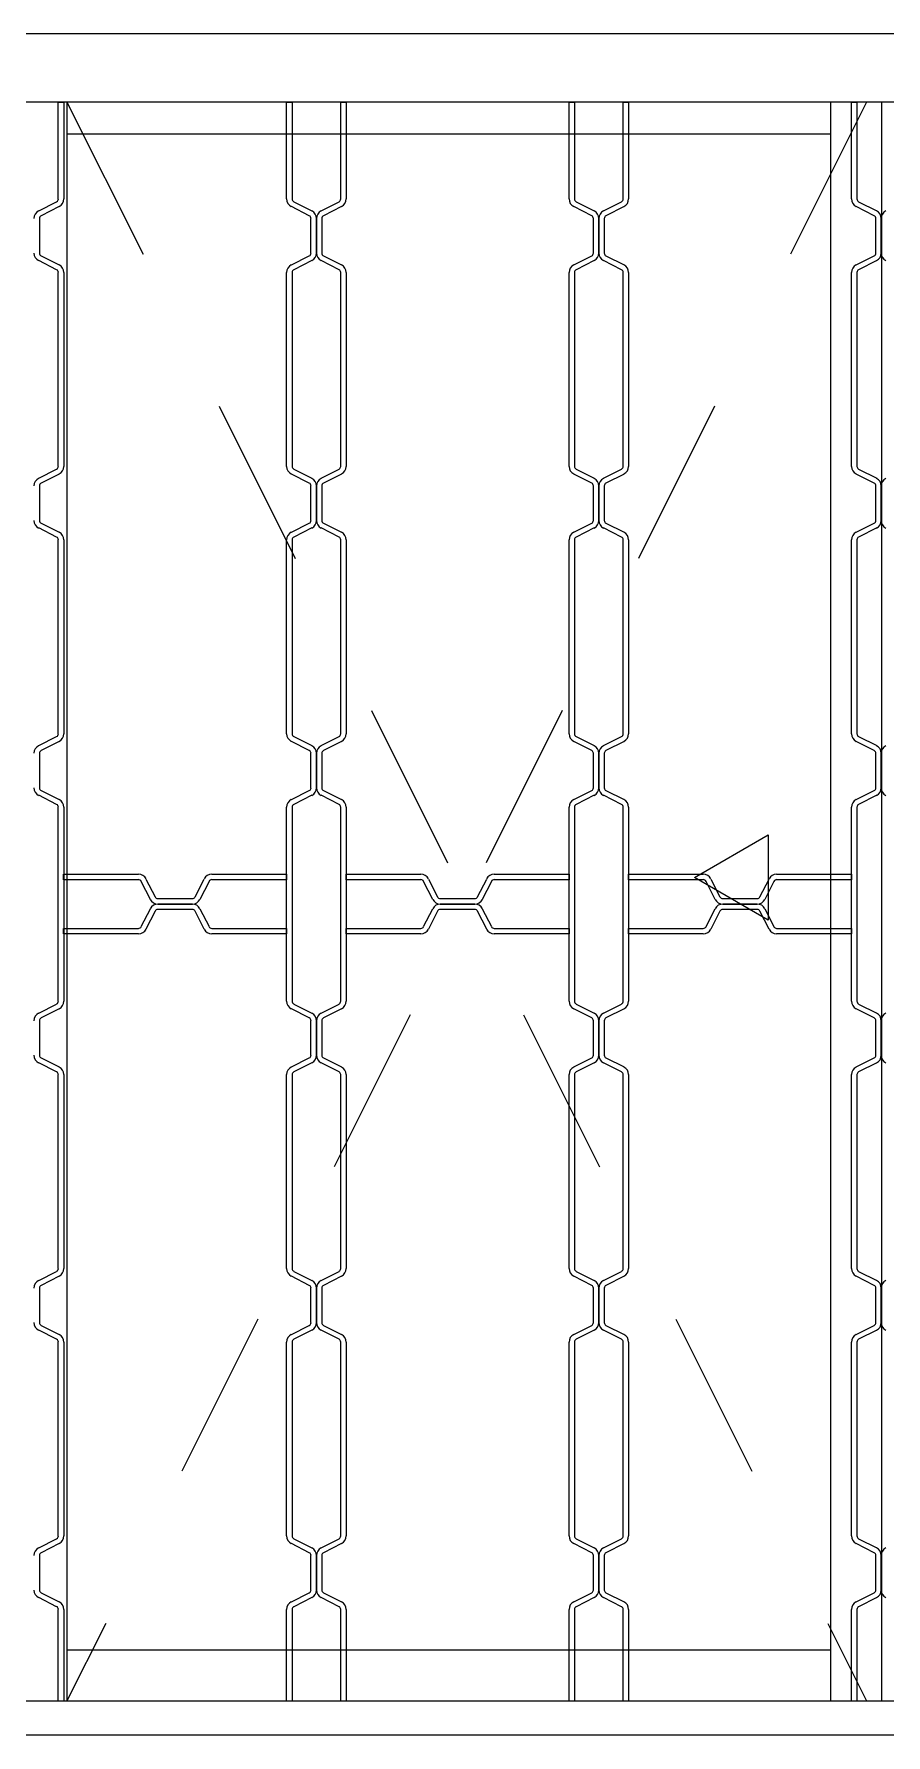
# Model space of a CAD drawing. Header units: millimetres. Extents: x 228.72 to 230.72, y 1281.87 to 1282.87.
# Drawn here: x 229.223 to 229.724, y 1281.866 to 1282.866 of the extents above; entities that cross this region are included whole.
import ezdxf

# ---------------------------------------------------------------- set-up
doc = ezdxf.new("R2010")
doc.units = ezdxf.units.MM
doc.header["$LTSCALE"] = 0.5
doc.linetypes.add('HIDDEN2', pattern=[0.1875, 0.125, -0.0625])
doc.layers.add('Gravia_Janelas', color=1, linetype='Continuous')
doc.layers.add('Gravia_Janelas_hidden2', color=1, linetype='HIDDEN2')

msp = doc.modelspace()

# ---------------------------------------------------------------- linework, layer by layer
at = {"layer": 'Gravia_Janelas', "color": 2}
for p, q in [((230.7226, 1282.8665), (228.7226, 1282.8665)), ((228.7226, 1281.8665), (230.7226, 1281.8665))]:
    msp.add_line(p, q, dxfattribs=at)
at = {"layer": 'Gravia_Janelas'}
for p, q in [((230.7026, 1282.8265), (228.7426, 1282.8265)), ((230.7026, 1282.8265), (228.7426, 1282.8265)), ((229.2375, 1282.8265), (229.2407, 1282.8265)), ((229.2375, 1282.7695), (229.2375, 1282.8265)), ((229.2407, 1282.8265), (229.2407, 1282.7695)), ((229.2426, 1282.8265), (229.2426, 1281.8865)), ((229.3496, 1282.8265), (229.3456, 1282.8265)), ((229.3717, 1282.7695), (229.3717, 1282.8265)), ((229.3717, 1282.8265), (229.3749, 1282.8265)), ((229.3749, 1282.8265), (229.3749, 1282.7695)), ((229.4035, 1282.8265), (229.4067, 1282.8265)), ((229.4035, 1282.7695), (229.4035, 1282.8265)), ((229.4067, 1282.8265), (229.4067, 1282.7695)), ((229.4996, 1282.8265), (229.4956, 1282.8265)), ((229.5377, 1282.7695), (229.5377, 1282.8265)), ((229.5377, 1282.8265), (229.5409, 1282.8265)), ((229.5409, 1282.8265), (229.5409, 1282.7695)), ((229.5695, 1282.8265), (229.5727, 1282.8265)), ((229.5695, 1282.7695), (229.5695, 1282.8265)), ((229.5727, 1282.8265), (229.5727, 1282.7695)), ((229.6914, 1282.8265), (229.6914, 1281.8865)), ((229.7037, 1282.7695), (229.7037, 1282.8265)), ((229.7037, 1282.8265), (229.7069, 1282.8265)), ((229.7069, 1282.8265), (229.7069, 1282.7695)), ((229.7214, 1282.8265), (229.7214, 1281.8865)), ((229.6914, 1282.8076), (229.2426, 1282.8076)), ((229.226, 1282.7625), (229.2365, 1282.7678)), ((229.238, 1282.765), (229.2274, 1282.7596)), ((229.385, 1282.7596), (229.3745, 1282.765)), ((229.3759, 1282.7678), (229.3865, 1282.7625)), ((229.392, 1282.7625), (229.4025, 1282.7678)), ((229.404, 1282.765), (229.3934, 1282.7596)), ((229.551, 1282.7596), (229.5405, 1282.765)), ((229.5419, 1282.7678), (229.5525, 1282.7625)), ((229.558, 1282.7625), (229.5685, 1282.7678)), ((229.57, 1282.765), (229.5594, 1282.7596)), ((229.717, 1282.7596), (229.7065, 1282.765)), ((229.7079, 1282.7678), (229.7185, 1282.7625)), ((229.2264, 1282.758), (229.2264, 1282.7377)), ((229.386, 1282.7377), (229.386, 1282.758)), ((229.3892, 1282.758), (229.3892, 1282.7377)), ((229.3892, 1282.7377), (229.3892, 1282.758)), ((229.3924, 1282.758), (229.3924, 1282.7377)), ((229.552, 1282.7377), (229.552, 1282.758)), ((229.5552, 1282.758), (229.5552, 1282.7377)), ((229.5552, 1282.7377), (229.5552, 1282.758)), ((229.5584, 1282.758), (229.5584, 1282.7377)), ((229.718, 1282.7377), (229.718, 1282.758)), ((229.7212, 1282.758), (229.7212, 1282.7377)), ((229.7212, 1282.7377), (229.7212, 1282.758)), ((229.2365, 1282.7279), (229.226, 1282.7333)), ((229.2274, 1282.7361), (229.238, 1282.7308)), ((229.3745, 1282.7308), (229.385, 1282.7361)), ((229.3865, 1282.7333), (229.3759, 1282.7279)), ((229.4025, 1282.7279), (229.392, 1282.7333)), ((229.3934, 1282.7361), (229.404, 1282.7308)), ((229.5405, 1282.7308), (229.551, 1282.7361)), ((229.5525, 1282.7333), (229.5419, 1282.7279)), ((229.5685, 1282.7279), (229.558, 1282.7333)), ((229.5594, 1282.7361), (229.57, 1282.7308)), ((229.7065, 1282.7308), (229.717, 1282.7361)), ((229.7185, 1282.7333), (229.7079, 1282.7279)), ((229.2375, 1282.6123), (229.2375, 1282.7263)), ((229.2407, 1282.7263), (229.2407, 1282.6123)), ((229.3717, 1282.6123), (229.3717, 1282.7263)), ((229.3749, 1282.7263), (229.3749, 1282.6123)), ((229.4035, 1282.6123), (229.4035, 1282.7263)), ((229.4067, 1282.7263), (229.4067, 1282.6123)), ((229.5377, 1282.6123), (229.5377, 1282.7263)), ((229.5409, 1282.7263), (229.5409, 1282.6123)), ((229.5695, 1282.6123), (229.5695, 1282.7263)), ((229.5727, 1282.7263), (229.5727, 1282.6123)), ((229.7037, 1282.6123), (229.7037, 1282.7263)), ((229.7069, 1282.7263), (229.7069, 1282.6123)), ((229.226, 1282.6053), (229.2365, 1282.6106)), ((229.3759, 1282.6106), (229.3865, 1282.6053)), ((229.392, 1282.6053), (229.4025, 1282.6106)), ((229.5419, 1282.6106), (229.5525, 1282.6053)), ((229.558, 1282.6053), (229.5685, 1282.6106)), ((229.7079, 1282.6106), (229.7185, 1282.6053)), ((229.2264, 1282.6008), (229.2264, 1282.5805)), ((229.238, 1282.6078), (229.2274, 1282.6024)), ((229.385, 1282.6024), (229.3745, 1282.6078)), ((229.386, 1282.5805), (229.386, 1282.6008)), ((229.3892, 1282.6008), (229.3892, 1282.5805)), ((229.3892, 1282.5805), (229.3892, 1282.6008)), ((229.3924, 1282.6008), (229.3924, 1282.5805)), ((229.404, 1282.6078), (229.3934, 1282.6024)), ((229.551, 1282.6024), (229.5405, 1282.6078)), ((229.552, 1282.5805), (229.552, 1282.6008)), ((229.5552, 1282.6008), (229.5552, 1282.5805)), ((229.5552, 1282.5805), (229.5552, 1282.6008)), ((229.5584, 1282.6008), (229.5584, 1282.5805)), ((229.57, 1282.6078), (229.5594, 1282.6024)), ((229.717, 1282.6024), (229.7065, 1282.6078)), ((229.718, 1282.5805), (229.718, 1282.6008)), ((229.7212, 1282.6008), (229.7212, 1282.5805)), ((229.7212, 1282.5805), (229.7212, 1282.6008)), ((229.2365, 1282.5707), (229.226, 1282.5761)), ((229.2274, 1282.5789), (229.238, 1282.5736)), ((229.3745, 1282.5736), (229.385, 1282.5789)), ((229.3865, 1282.5761), (229.3759, 1282.5707)), ((229.4025, 1282.5707), (229.392, 1282.5761)), ((229.3934, 1282.5789), (229.404, 1282.5736)), ((229.5405, 1282.5736), (229.551, 1282.5789)), ((229.5525, 1282.5761), (229.5419, 1282.5707)), ((229.5685, 1282.5707), (229.558, 1282.5761)), ((229.5594, 1282.5789), (229.57, 1282.5736)), ((229.7065, 1282.5736), (229.717, 1282.5789)), ((229.7185, 1282.5761), (229.7079, 1282.5707)), ((229.2375, 1282.4551), (229.2375, 1282.5691)), ((229.2407, 1282.5691), (229.2407, 1282.4551)), ((229.3717, 1282.4551), (229.3717, 1282.5691)), ((229.3749, 1282.5691), (229.3749, 1282.4551)), ((229.4035, 1282.4551), (229.4035, 1282.5691)), ((229.4067, 1282.5691), (229.4067, 1282.4551)), ((229.5377, 1282.4551), (229.5377, 1282.5691)), ((229.5409, 1282.5691), (229.5409, 1282.4551)), ((229.5695, 1282.4551), (229.5695, 1282.5691)), ((229.5727, 1282.5691), (229.5727, 1282.4551)), ((229.7037, 1282.4551), (229.7037, 1282.5691)), ((229.7069, 1282.5691), (229.7069, 1282.4551)), ((229.226, 1282.4481), (229.2365, 1282.4534)), ((229.238, 1282.4506), (229.2274, 1282.4452)), ((229.385, 1282.4452), (229.3745, 1282.4506)), ((229.3759, 1282.4534), (229.3865, 1282.4481)), ((229.392, 1282.4481), (229.4025, 1282.4534)), ((229.404, 1282.4506), (229.3934, 1282.4452)), ((229.551, 1282.4452), (229.5405, 1282.4506)), ((229.5419, 1282.4534), (229.5525, 1282.4481)), ((229.558, 1282.4481), (229.5685, 1282.4534)), ((229.57, 1282.4506), (229.5594, 1282.4452)), ((229.717, 1282.4452), (229.7065, 1282.4506)), ((229.7079, 1282.4534), (229.7185, 1282.4481)), ((229.2264, 1282.4436), (229.2264, 1282.4233)), ((229.386, 1282.4233), (229.386, 1282.4436)), ((229.3892, 1282.4436), (229.3892, 1282.4233)), ((229.3892, 1282.4233), (229.3892, 1282.4436)), ((229.3924, 1282.4436), (229.3924, 1282.4233)), ((229.552, 1282.4233), (229.552, 1282.4436)), ((229.5552, 1282.4436), (229.5552, 1282.4233)), ((229.5552, 1282.4233), (229.5552, 1282.4436)), ((229.5584, 1282.4436), (229.5584, 1282.4233)), ((229.718, 1282.4233), (229.718, 1282.4436)), ((229.7212, 1282.4436), (229.7212, 1282.4233)), ((229.7212, 1282.4233), (229.7212, 1282.4436)), ((229.2274, 1282.4217), (229.238, 1282.4164)), ((229.3745, 1282.4164), (229.385, 1282.4217)), ((229.3934, 1282.4217), (229.404, 1282.4164)), ((229.5405, 1282.4164), (229.551, 1282.4217)), ((229.5594, 1282.4217), (229.57, 1282.4164)), ((229.7065, 1282.4164), (229.717, 1282.4217)), ((229.2365, 1282.4135), (229.226, 1282.4189)), ((229.2375, 1282.2979), (229.2375, 1282.4119)), ((229.2407, 1282.4119), (229.2407, 1282.2979)), ((229.3717, 1282.2979), (229.3717, 1282.4119)), ((229.3749, 1282.4119), (229.3749, 1282.2979)), ((229.3865, 1282.4189), (229.3759, 1282.4135)), ((229.4025, 1282.4135), (229.392, 1282.4189)), ((229.4035, 1282.2979), (229.4035, 1282.4119)), ((229.4067, 1282.4119), (229.4067, 1282.2979)), ((229.5377, 1282.2979), (229.5377, 1282.4119)), ((229.5409, 1282.4119), (229.5409, 1282.2979)), ((229.5525, 1282.4189), (229.5419, 1282.4135)), ((229.5685, 1282.4135), (229.558, 1282.4189)), ((229.5695, 1282.2979), (229.5695, 1282.4119)), ((229.5727, 1282.4119), (229.5727, 1282.2979)), ((229.7037, 1282.2979), (229.7037, 1282.4119)), ((229.7069, 1282.4119), (229.7069, 1282.2979)), ((229.7185, 1282.4189), (229.7079, 1282.4135)), ((229.2406, 1282.3693), (229.2406, 1282.3725)), ((229.2406, 1282.3725), (229.2846, 1282.3725)), ((229.3277, 1282.3725), (229.3717, 1282.3725)), ((229.3717, 1282.3725), (229.3717, 1282.3693)), ((229.4066, 1282.3693), (229.4066, 1282.3725)), ((229.4066, 1282.3725), (229.4506, 1282.3725)), ((229.4937, 1282.3725), (229.5377, 1282.3725)), ((229.5377, 1282.3725), (229.5377, 1282.3693)), ((229.5726, 1282.3693), (229.5726, 1282.3725)), ((229.5726, 1282.3725), (229.6166, 1282.3725)), ((229.6597, 1282.3725), (229.7037, 1282.3725)), ((229.7037, 1282.3725), (229.7037, 1282.3693)), ((229.2846, 1282.3693), (229.2406, 1282.3693)), ((229.2916, 1282.3577), (229.2862, 1282.3683)), ((229.289, 1282.3697), (229.2944, 1282.3592)), ((229.3179, 1282.3592), (229.3233, 1282.3697)), ((229.3261, 1282.3683), (229.3207, 1282.3577)), ((229.3717, 1282.3693), (229.3277, 1282.3693)), ((229.4506, 1282.3693), (229.4066, 1282.3693)), ((229.4576, 1282.3577), (229.4522, 1282.3683)), ((229.455, 1282.3697), (229.4604, 1282.3592)), ((229.4839, 1282.3592), (229.4893, 1282.3697)), ((229.4921, 1282.3683), (229.4867, 1282.3577)), ((229.5377, 1282.3693), (229.4937, 1282.3693)), ((229.6166, 1282.3693), (229.5726, 1282.3693)), ((229.6236, 1282.3577), (229.6182, 1282.3683)), ((229.621, 1282.3697), (229.6264, 1282.3592)), ((229.6499, 1282.3592), (229.6553, 1282.3697)), ((229.6581, 1282.3683), (229.6527, 1282.3577)), ((229.7037, 1282.3693), (229.6597, 1282.3693)), ((229.2862, 1282.3417), (229.2916, 1282.3522)), ((229.2944, 1282.3508), (229.289, 1282.3402)), ((229.296, 1282.3582), (229.3163, 1282.3582)), ((229.3163, 1282.355), (229.296, 1282.355)), ((229.296, 1282.355), (229.3163, 1282.355)), ((229.3163, 1282.3518), (229.296, 1282.3518)), ((229.3233, 1282.3402), (229.3179, 1282.3508)), ((229.3207, 1282.3522), (229.3261, 1282.3417)), ((229.4522, 1282.3417), (229.4576, 1282.3522)), ((229.4604, 1282.3508), (229.455, 1282.3402)), ((229.462, 1282.3582), (229.4823, 1282.3582)), ((229.4823, 1282.355), (229.462, 1282.355)), ((229.462, 1282.355), (229.4823, 1282.355)), ((229.4823, 1282.3518), (229.462, 1282.3518)), ((229.4893, 1282.3402), (229.4839, 1282.3508)), ((229.4867, 1282.3522), (229.4921, 1282.3417)), ((229.6182, 1282.3417), (229.6236, 1282.3522)), ((229.6264, 1282.3508), (229.621, 1282.3402)), ((229.628, 1282.3582), (229.6483, 1282.3582)), ((229.6483, 1282.355), (229.628, 1282.355)), ((229.628, 1282.355), (229.6483, 1282.355)), ((229.6483, 1282.3518), (229.628, 1282.3518)), ((229.6553, 1282.3402), (229.6499, 1282.3508)), ((229.6527, 1282.3522), (229.6581, 1282.3417)), ((229.2406, 1282.3407), (229.2846, 1282.3407)), ((229.2406, 1282.3375), (229.2406, 1282.3407)), ((229.3277, 1282.3407), (229.3717, 1282.3407)), ((229.3717, 1282.3407), (229.3717, 1282.3375)), ((229.4066, 1282.3407), (229.4506, 1282.3407)), ((229.4066, 1282.3375), (229.4066, 1282.3407)), ((229.4937, 1282.3407), (229.5377, 1282.3407)), ((229.5377, 1282.3407), (229.5377, 1282.3375)), ((229.5726, 1282.3407), (229.6166, 1282.3407)), ((229.5726, 1282.3375), (229.5726, 1282.3407)), ((229.6597, 1282.3407), (229.7037, 1282.3407)), ((229.7037, 1282.3407), (229.7037, 1282.3375)), ((229.2846, 1282.3375), (229.2406, 1282.3375)), ((229.3717, 1282.3375), (229.3277, 1282.3375)), ((229.4506, 1282.3375), (229.4066, 1282.3375)), ((229.5377, 1282.3375), (229.4937, 1282.3375)), ((229.6166, 1282.3375), (229.5726, 1282.3375)), ((229.7037, 1282.3375), (229.6597, 1282.3375)), ((229.226, 1282.2909), (229.2365, 1282.2962)), ((229.238, 1282.2934), (229.2274, 1282.288)), ((229.385, 1282.288), (229.3745, 1282.2934)), ((229.3759, 1282.2962), (229.3865, 1282.2909)), ((229.392, 1282.2909), (229.4025, 1282.2962)), ((229.404, 1282.2934), (229.3934, 1282.288)), ((229.551, 1282.288), (229.5405, 1282.2934)), ((229.5419, 1282.2962), (229.5525, 1282.2909)), ((229.558, 1282.2909), (229.5685, 1282.2962)), ((229.57, 1282.2934), (229.5594, 1282.288)), ((229.717, 1282.288), (229.7065, 1282.2934)), ((229.7079, 1282.2962), (229.7185, 1282.2909)), ((229.2264, 1282.2864), (229.2264, 1282.2661)), ((229.386, 1282.2661), (229.386, 1282.2864)), ((229.3892, 1282.2864), (229.3892, 1282.2661)), ((229.3892, 1282.2661), (229.3892, 1282.2864)), ((229.3924, 1282.2864), (229.3924, 1282.2661)), ((229.552, 1282.2661), (229.552, 1282.2864)), ((229.5552, 1282.2864), (229.5552, 1282.2661)), ((229.5552, 1282.2661), (229.5552, 1282.2864)), ((229.5584, 1282.2864), (229.5584, 1282.2661)), ((229.718, 1282.2661), (229.718, 1282.2864)), ((229.7212, 1282.2864), (229.7212, 1282.2661)), ((229.7212, 1282.2661), (229.7212, 1282.2864)), ((229.2365, 1282.2563), (229.226, 1282.2617)), ((229.2274, 1282.2645), (229.238, 1282.2592)), ((229.3745, 1282.2592), (229.385, 1282.2645)), ((229.3865, 1282.2617), (229.3759, 1282.2563)), ((229.4025, 1282.2563), (229.392, 1282.2617)), ((229.3934, 1282.2645), (229.404, 1282.2592)), ((229.5405, 1282.2592), (229.551, 1282.2645)), ((229.5525, 1282.2617), (229.5419, 1282.2563)), ((229.5685, 1282.2563), (229.558, 1282.2617)), ((229.5594, 1282.2645), (229.57, 1282.2592)), ((229.7065, 1282.2592), (229.717, 1282.2645)), ((229.7185, 1282.2617), (229.7079, 1282.2563)), ((229.2375, 1282.1407), (229.2375, 1282.2547)), ((229.2407, 1282.2547), (229.2407, 1282.1407)), ((229.3717, 1282.1407), (229.3717, 1282.2547)), ((229.3749, 1282.2547), (229.3749, 1282.1407)), ((229.4035, 1282.1407), (229.4035, 1282.2547)), ((229.4067, 1282.2547), (229.4067, 1282.1407)), ((229.5377, 1282.1407), (229.5377, 1282.2547)), ((229.5409, 1282.2547), (229.5409, 1282.1407)), ((229.5695, 1282.1407), (229.5695, 1282.2547)), ((229.5727, 1282.2547), (229.5727, 1282.1407)), ((229.7037, 1282.1407), (229.7037, 1282.2547)), ((229.7069, 1282.2547), (229.7069, 1282.1407)), ((229.226, 1282.1337), (229.2365, 1282.139)), ((229.238, 1282.1362), (229.2274, 1282.1308)), ((229.385, 1282.1308), (229.3745, 1282.1362)), ((229.3759, 1282.139), (229.3865, 1282.1337)), ((229.392, 1282.1337), (229.4025, 1282.139)), ((229.404, 1282.1362), (229.3934, 1282.1308)), ((229.551, 1282.1308), (229.5405, 1282.1362)), ((229.5419, 1282.139), (229.5525, 1282.1337)), ((229.558, 1282.1337), (229.5685, 1282.139)), ((229.57, 1282.1362), (229.5594, 1282.1308)), ((229.717, 1282.1308), (229.7065, 1282.1362)), ((229.7079, 1282.139), (229.7185, 1282.1337)), ((229.2264, 1282.1292), (229.2264, 1282.1089)), ((229.386, 1282.1089), (229.386, 1282.1292)), ((229.3892, 1282.1292), (229.3892, 1282.1089)), ((229.3892, 1282.1089), (229.3892, 1282.1292)), ((229.3924, 1282.1292), (229.3924, 1282.1089)), ((229.552, 1282.1089), (229.552, 1282.1292)), ((229.5552, 1282.1292), (229.5552, 1282.1089)), ((229.5552, 1282.1089), (229.5552, 1282.1292)), ((229.5584, 1282.1292), (229.5584, 1282.1089)), ((229.718, 1282.1089), (229.718, 1282.1292)), ((229.7212, 1282.1292), (229.7212, 1282.1089)), ((229.7212, 1282.1089), (229.7212, 1282.1292)), ((229.2365, 1282.0991), (229.226, 1282.1045)), ((229.2274, 1282.1073), (229.238, 1282.102)), ((229.3745, 1282.102), (229.385, 1282.1073)), ((229.3865, 1282.1045), (229.3759, 1282.0991)), ((229.4025, 1282.0991), (229.392, 1282.1045)), ((229.3934, 1282.1073), (229.404, 1282.102)), ((229.5405, 1282.102), (229.551, 1282.1073)), ((229.5525, 1282.1045), (229.5419, 1282.0991)), ((229.5685, 1282.0991), (229.558, 1282.1045)), ((229.5594, 1282.1073), (229.57, 1282.102)), ((229.7065, 1282.102), (229.717, 1282.1073)), ((229.7185, 1282.1045), (229.7079, 1282.0991)), ((229.2375, 1281.9835), (229.2375, 1282.0975)), ((229.2407, 1282.0975), (229.2407, 1281.9835)), ((229.3717, 1281.9835), (229.3717, 1282.0975)), ((229.3749, 1282.0975), (229.3749, 1281.9835)), ((229.4035, 1281.9835), (229.4035, 1282.0975)), ((229.4067, 1282.0975), (229.4067, 1281.9835)), ((229.5377, 1281.9835), (229.5377, 1282.0975)), ((229.5409, 1282.0975), (229.5409, 1281.9835)), ((229.5695, 1281.9835), (229.5695, 1282.0975)), ((229.5727, 1282.0975), (229.5727, 1281.9835)), ((229.7037, 1281.9835), (229.7037, 1282.0975)), ((229.7069, 1282.0975), (229.7069, 1281.9835)), ((229.226, 1281.9765), (229.2365, 1281.9818)), ((229.3759, 1281.9818), (229.3865, 1281.9765)), ((229.392, 1281.9765), (229.4025, 1281.9818)), ((229.5419, 1281.9818), (229.5525, 1281.9765)), ((229.558, 1281.9765), (229.5685, 1281.9818)), ((229.7079, 1281.9818), (229.7185, 1281.9765)), ((229.2264, 1281.972), (229.2264, 1281.9517)), ((229.238, 1281.979), (229.2274, 1281.9736)), ((229.385, 1281.9736), (229.3745, 1281.979)), ((229.386, 1281.9517), (229.386, 1281.972)), ((229.3892, 1281.972), (229.3892, 1281.9517)), ((229.3892, 1281.9517), (229.3892, 1281.972)), ((229.3924, 1281.972), (229.3924, 1281.9517)), ((229.404, 1281.979), (229.3934, 1281.9736)), ((229.551, 1281.9736), (229.5405, 1281.979)), ((229.552, 1281.9517), (229.552, 1281.972)), ((229.5552, 1281.972), (229.5552, 1281.9517)), ((229.5552, 1281.9517), (229.5552, 1281.972)), ((229.5584, 1281.972), (229.5584, 1281.9517)), ((229.57, 1281.979), (229.5594, 1281.9736)), ((229.717, 1281.9736), (229.7065, 1281.979)), ((229.718, 1281.9517), (229.718, 1281.972)), ((229.7212, 1281.972), (229.7212, 1281.9517)), ((229.7212, 1281.9517), (229.7212, 1281.972)), ((229.2274, 1281.9501), (229.238, 1281.9448)), ((229.3745, 1281.9448), (229.385, 1281.9501)), ((229.3934, 1281.9501), (229.404, 1281.9448)), ((229.5405, 1281.9448), (229.551, 1281.9501)), ((229.5594, 1281.9501), (229.57, 1281.9448)), ((229.7065, 1281.9448), (229.717, 1281.9501)), ((229.2365, 1281.9419), (229.226, 1281.9473)), ((229.2375, 1281.8865), (229.2375, 1281.9403)), ((229.2407, 1281.9403), (229.2407, 1281.8865)), ((229.3717, 1281.8865), (229.3717, 1281.9403)), ((229.3749, 1281.9403), (229.3749, 1281.8865)), ((229.3865, 1281.9473), (229.3759, 1281.9419)), ((229.4025, 1281.9419), (229.392, 1281.9473)), ((229.4035, 1281.8865), (229.4035, 1281.9403)), ((229.4067, 1281.9403), (229.4067, 1281.8865)), ((229.5377, 1281.8865), (229.5377, 1281.9403)), ((229.5409, 1281.9403), (229.5409, 1281.8865)), ((229.5525, 1281.9473), (229.5419, 1281.9419)), ((229.5685, 1281.9419), (229.558, 1281.9473)), ((229.5695, 1281.8865), (229.5695, 1281.9403)), ((229.5727, 1281.9403), (229.5727, 1281.8865)), ((229.7037, 1281.8865), (229.7037, 1281.9403)), ((229.7069, 1281.9403), (229.7069, 1281.8865)), ((229.7185, 1281.9473), (229.7079, 1281.9419)), ((229.2426, 1281.9165), (229.6914, 1281.9165)), ((228.7426, 1281.8865), (230.7026, 1281.8865))]:
    msp.add_line(p, q, dxfattribs=at)
msp.add_lwpolyline([(229.6547, 1282.3956), (229.6547, 1282.3456), (229.6114, 1282.3706)], close=True, dxfattribs=at)
for centre, radius, start, end in [((229.2282, 1282.758), 0.005, 116.8524, 180), ((229.2357, 1282.7695), 0.00182, 296.8524, 0), ((229.2357, 1282.7695), 0.005, 296.8524, 0), ((229.3767, 1282.7695), 0.005, 180, 243.1476), ((229.3767, 1282.7695), 0.00182, 180, 243.1476), ((229.3842, 1282.758), 0.005, 0, 63.1476), ((229.3942, 1282.758), 0.005, 116.8524, 180), ((229.4017, 1282.7695), 0.00182, 296.8524, 0), ((229.4017, 1282.7695), 0.005, 296.8524, 0), ((229.5427, 1282.7695), 0.005, 180, 243.1476), ((229.5427, 1282.7695), 0.00182, 180, 243.1476), ((229.5502, 1282.758), 0.005, 0, 63.1476), ((229.5602, 1282.758), 0.005, 116.8524, 180), ((229.5677, 1282.7695), 0.00182, 296.8524, 0), ((229.5677, 1282.7695), 0.005, 296.8524, 0), ((229.7087, 1282.7695), 0.005, 180, 243.1476), ((229.7087, 1282.7695), 0.00182, 180, 243.1476), ((229.7162, 1282.758), 0.005, 0, 63.1476), ((229.7262, 1282.758), 0.005, 116.8524, 180), ((229.2282, 1282.758), 0.00182, 116.8524, 180), ((229.3842, 1282.758), 0.00182, 0, 63.1476), ((229.3942, 1282.758), 0.00182, 116.8524, 180), ((229.5502, 1282.758), 0.00182, 0, 63.1476), ((229.5602, 1282.758), 0.00182, 116.8524, 180), ((229.7162, 1282.758), 0.00182, 0, 63.1476), ((229.2282, 1282.7377), 0.005, 180, 243.1476), ((229.2282, 1282.7377), 0.00182, 180, 243.1476), ((229.2357, 1282.7263), 0.005, 0, 63.1476), ((229.3767, 1282.7263), 0.005, 116.8524, 180), ((229.3842, 1282.7377), 0.00182, 296.8524, 0), ((229.3842, 1282.7377), 0.005, 296.8524, 0), ((229.3942, 1282.7377), 0.005, 180, 243.1476), ((229.3942, 1282.7377), 0.00182, 180, 243.1476), ((229.4017, 1282.7263), 0.005, 0, 63.1476), ((229.5427, 1282.7263), 0.005, 116.8524, 180), ((229.5502, 1282.7377), 0.00182, 296.8524, 0), ((229.5502, 1282.7377), 0.005, 296.8524, 0), ((229.5602, 1282.7377), 0.005, 180, 243.1476), ((229.5602, 1282.7377), 0.00182, 180, 243.1476), ((229.5677, 1282.7263), 0.005, 0, 63.1476), ((229.7087, 1282.7263), 0.005, 116.8524, 180), ((229.7162, 1282.7377), 0.00182, 296.8524, 0), ((229.7162, 1282.7377), 0.005, 296.8524, 0), ((229.7262, 1282.7377), 0.005, 180, 243.1476), ((229.2357, 1282.7263), 0.00182, 0, 63.1476), ((229.3767, 1282.7263), 0.00182, 116.8524, 180), ((229.4017, 1282.7263), 0.00182, 0, 63.1476), ((229.5427, 1282.7263), 0.00182, 116.8524, 180), ((229.5677, 1282.7263), 0.00182, 0, 63.1476), ((229.7087, 1282.7263), 0.00182, 116.8524, 180), ((229.2357, 1282.6123), 0.00182, 296.8524, 0), ((229.2357, 1282.6123), 0.005, 296.8524, 0), ((229.3767, 1282.6123), 0.005, 180, 243.1476), ((229.3767, 1282.6123), 0.00182, 180, 243.1476), ((229.4017, 1282.6123), 0.00182, 296.8524, 0), ((229.4017, 1282.6123), 0.005, 296.8524, 0), ((229.5427, 1282.6123), 0.005, 180, 243.1476), ((229.5427, 1282.6123), 0.00182, 180, 243.1476), ((229.5677, 1282.6123), 0.00182, 296.8524, 0), ((229.5677, 1282.6123), 0.005, 296.8524, 0), ((229.7087, 1282.6123), 0.005, 180, 243.1476), ((229.7087, 1282.6123), 0.00182, 180, 243.1476), ((229.2282, 1282.6008), 0.005, 116.8524, 180), ((229.2282, 1282.6008), 0.00182, 116.8524, 180), ((229.3842, 1282.6008), 0.00182, 0, 63.1476), ((229.3842, 1282.6008), 0.005, 0, 63.1476), ((229.3942, 1282.6008), 0.005, 116.8524, 180), ((229.3942, 1282.6008), 0.00182, 116.8524, 180), ((229.5502, 1282.6008), 0.00182, 0, 63.1476), ((229.5502, 1282.6008), 0.005, 0, 63.1476), ((229.5602, 1282.6008), 0.005, 116.8524, 180), ((229.5602, 1282.6008), 0.00182, 116.8524, 180), ((229.7162, 1282.6008), 0.00182, 0, 63.1476), ((229.7162, 1282.6008), 0.005, 0, 63.1476), ((229.7262, 1282.6008), 0.005, 116.8524, 180), ((229.2282, 1282.5805), 0.005, 180, 243.1476), ((229.2282, 1282.5805), 0.00182, 180, 243.1476), ((229.3842, 1282.5805), 0.00182, 296.8524, 0), ((229.3842, 1282.5805), 0.005, 296.8524, 0), ((229.3942, 1282.5805), 0.005, 180, 243.1476), ((229.3942, 1282.5805), 0.00182, 180, 243.1476), ((229.5502, 1282.5805), 0.00182, 296.8524, 0), ((229.5502, 1282.5805), 0.005, 296.8524, 0), ((229.5602, 1282.5805), 0.005, 180, 243.1476), ((229.5602, 1282.5805), 0.00182, 180, 243.1476), ((229.7162, 1282.5805), 0.00182, 296.8524, 0), ((229.7162, 1282.5805), 0.005, 296.8524, 0), ((229.7262, 1282.5805), 0.005, 180, 243.1476), ((229.2357, 1282.5691), 0.00182, 0, 63.1476), ((229.2357, 1282.5691), 0.005, 0, 63.1476), ((229.3767, 1282.5691), 0.005, 116.8524, 180), ((229.3767, 1282.5691), 0.00182, 116.8524, 180), ((229.4017, 1282.5691), 0.00182, 0, 63.1476), ((229.4017, 1282.5691), 0.005, 0, 63.1476), ((229.5427, 1282.5691), 0.005, 116.8524, 180), ((229.5427, 1282.5691), 0.00182, 116.8524, 180), ((229.5677, 1282.5691), 0.00182, 0, 63.1476), ((229.5677, 1282.5691), 0.005, 0, 63.1476), ((229.7087, 1282.5691), 0.005, 116.8524, 180), ((229.7087, 1282.5691), 0.00182, 116.8524, 180), ((229.2357, 1282.4551), 0.00182, 296.8524, 0), ((229.2357, 1282.4551), 0.005, 296.8524, 0), ((229.3767, 1282.4551), 0.005, 180, 243.1476), ((229.3767, 1282.4551), 0.00182, 180, 243.1476), ((229.4017, 1282.4551), 0.00182, 296.8524, 0), ((229.4017, 1282.4551), 0.005, 296.8524, 0), ((229.5427, 1282.4551), 0.005, 180, 243.1476), ((229.5427, 1282.4551), 0.00182, 180, 243.1476), ((229.5677, 1282.4551), 0.00182, 296.8524, 0), ((229.5677, 1282.4551), 0.005, 296.8524, 0), ((229.7087, 1282.4551), 0.005, 180, 243.1476), ((229.7087, 1282.4551), 0.00182, 180, 243.1476), ((229.2282, 1282.4436), 0.005, 116.8524, 180), ((229.2282, 1282.4436), 0.00182, 116.8524, 180), ((229.3842, 1282.4436), 0.00182, 0, 63.1476), ((229.3842, 1282.4436), 0.005, 0, 63.1476), ((229.3942, 1282.4436), 0.005, 116.8524, 180), ((229.3942, 1282.4436), 0.00182, 116.8524, 180), ((229.5502, 1282.4436), 0.00182, 0, 63.1476), ((229.5502, 1282.4436), 0.005, 0, 63.1476), ((229.5602, 1282.4436), 0.005, 116.8524, 180), ((229.5602, 1282.4436), 0.00182, 116.8524, 180), ((229.7162, 1282.4436), 0.00182, 0, 63.1476), ((229.7162, 1282.4436), 0.005, 0, 63.1476), ((229.7262, 1282.4436), 0.005, 116.8524, 180), ((229.2282, 1282.4233), 0.005, 180, 243.1476), ((229.2282, 1282.4233), 0.00182, 180, 243.1476), ((229.3842, 1282.4233), 0.00182, 296.8524, 0), ((229.3842, 1282.4233), 0.005, 296.8524, 0), ((229.3942, 1282.4233), 0.005, 180, 243.1476), ((229.3942, 1282.4233), 0.00182, 180, 243.1476), ((229.5502, 1282.4233), 0.00182, 296.8524, 0), ((229.5502, 1282.4233), 0.005, 296.8524, 0), ((229.5602, 1282.4233), 0.005, 180, 243.1476), ((229.5602, 1282.4233), 0.00182, 180, 243.1476), ((229.7162, 1282.4233), 0.00182, 296.8524, 0), ((229.7162, 1282.4233), 0.005, 296.8524, 0), ((229.7262, 1282.4233), 0.005, 180, 243.1476), ((229.2357, 1282.4119), 0.00182, 0, 63.1476), ((229.2357, 1282.4119), 0.005, 0, 63.1476), ((229.3767, 1282.4119), 0.005, 116.8524, 180), ((229.3767, 1282.4119), 0.00182, 116.8524, 180), ((229.4017, 1282.4119), 0.00182, 0, 63.1476), ((229.4017, 1282.4119), 0.005, 0, 63.1476), ((229.5427, 1282.4119), 0.005, 116.8524, 180), ((229.5427, 1282.4119), 0.00182, 116.8524, 180), ((229.5677, 1282.4119), 0.00182, 0, 63.1476), ((229.5677, 1282.4119), 0.005, 0, 63.1476), ((229.7087, 1282.4119), 0.005, 116.8524, 180), ((229.7087, 1282.4119), 0.00182, 116.8524, 180), ((229.2846, 1282.3675), 0.005, 26.8524, 90), ((229.3277, 1282.3675), 0.005, 90, 153.1476), ((229.4506, 1282.3675), 0.005, 26.8524, 90), ((229.4937, 1282.3675), 0.005, 90, 153.1476), ((229.6166, 1282.3675), 0.005, 26.8524, 90), ((229.6597, 1282.3675), 0.005, 90, 153.1476), ((229.2846, 1282.3675), 0.00182, 26.8524, 90), ((229.3277, 1282.3675), 0.00182, 90, 153.1476), ((229.4506, 1282.3675), 0.00182, 26.8524, 90), ((229.4937, 1282.3675), 0.00182, 90, 153.1476), ((229.6166, 1282.3675), 0.00182, 26.8524, 90), ((229.6597, 1282.3675), 0.00182, 90, 153.1476), ((229.296, 1282.36), 0.005, 206.8524, 270), ((229.296, 1282.35), 0.005, 90, 153.1476), ((229.296, 1282.36), 0.00182, 206.8524, 270), ((229.296, 1282.35), 0.00182, 90, 153.1476), ((229.3163, 1282.36), 0.00182, 270, 333.1476), ((229.3163, 1282.36), 0.005, 270, 333.1476), ((229.3163, 1282.35), 0.005, 26.8524, 90), ((229.3163, 1282.35), 0.00182, 26.8524, 90), ((229.462, 1282.36), 0.005, 206.8524, 270), ((229.462, 1282.35), 0.005, 90, 153.1476), ((229.462, 1282.36), 0.00182, 206.8524, 270), ((229.462, 1282.35), 0.00182, 90, 153.1476), ((229.4823, 1282.36), 0.00182, 270, 333.1476), ((229.4823, 1282.36), 0.005, 270, 333.1476), ((229.4823, 1282.35), 0.005, 26.8524, 90), ((229.4823, 1282.35), 0.00182, 26.8524, 90), ((229.628, 1282.36), 0.005, 206.8524, 270), ((229.628, 1282.35), 0.005, 90, 153.1476), ((229.628, 1282.36), 0.00182, 206.8524, 270), ((229.628, 1282.35), 0.00182, 90, 153.1476), ((229.6483, 1282.36), 0.00182, 270, 333.1476), ((229.6483, 1282.36), 0.005, 270, 333.1476), ((229.6483, 1282.35), 0.005, 26.8524, 90), ((229.6483, 1282.35), 0.00182, 26.8524, 90), ((229.2846, 1282.3425), 0.00182, 270, 333.1476), ((229.2846, 1282.3425), 0.005, 270, 333.1476), ((229.3277, 1282.3425), 0.005, 206.8524, 270), ((229.3277, 1282.3425), 0.00182, 206.8524, 270), ((229.4506, 1282.3425), 0.00182, 270, 333.1476), ((229.4506, 1282.3425), 0.005, 270, 333.1476), ((229.4937, 1282.3425), 0.005, 206.8524, 270), ((229.4937, 1282.3425), 0.00182, 206.8524, 270), ((229.6166, 1282.3425), 0.00182, 270, 333.1476), ((229.6166, 1282.3425), 0.005, 270, 333.1476), ((229.6597, 1282.3425), 0.005, 206.8524, 270), ((229.6597, 1282.3425), 0.00182, 206.8524, 270), ((229.2282, 1282.2864), 0.005, 116.8524, 180), ((229.2357, 1282.2979), 0.00182, 296.8524, 0), ((229.2357, 1282.2979), 0.005, 296.8524, 0), ((229.3767, 1282.2979), 0.005, 180, 243.1476), ((229.3767, 1282.2979), 0.00182, 180, 243.1476), ((229.3842, 1282.2864), 0.005, 0, 63.1476), ((229.3942, 1282.2864), 0.005, 116.8524, 180), ((229.4017, 1282.2979), 0.00182, 296.8524, 0), ((229.4017, 1282.2979), 0.005, 296.8524, 0), ((229.5427, 1282.2979), 0.005, 180, 243.1476), ((229.5427, 1282.2979), 0.00182, 180, 243.1476), ((229.5502, 1282.2864), 0.005, 0, 63.1476), ((229.5602, 1282.2864), 0.005, 116.8524, 180), ((229.5677, 1282.2979), 0.00182, 296.8524, 0), ((229.5677, 1282.2979), 0.005, 296.8524, 0), ((229.7087, 1282.2979), 0.005, 180, 243.1476), ((229.7087, 1282.2979), 0.00182, 180, 243.1476), ((229.7162, 1282.2864), 0.005, 0, 63.1476), ((229.7262, 1282.2864), 0.005, 116.8524, 180), ((229.2282, 1282.2864), 0.00182, 116.8524, 180), ((229.3842, 1282.2864), 0.00182, 0, 63.1476), ((229.3942, 1282.2864), 0.00182, 116.8524, 180), ((229.5502, 1282.2864), 0.00182, 0, 63.1476), ((229.5602, 1282.2864), 0.00182, 116.8524, 180), ((229.7162, 1282.2864), 0.00182, 0, 63.1476), ((229.2282, 1282.2661), 0.005, 180, 243.1476), ((229.2282, 1282.2661), 0.00182, 180, 243.1476), ((229.3842, 1282.2661), 0.00182, 296.8524, 0), ((229.3842, 1282.2661), 0.005, 296.8524, 0), ((229.3942, 1282.2661), 0.005, 180, 243.1476), ((229.3942, 1282.2661), 0.00182, 180, 243.1476), ((229.5502, 1282.2661), 0.00182, 296.8524, 0), ((229.5502, 1282.2661), 0.005, 296.8524, 0), ((229.5602, 1282.2661), 0.005, 180, 243.1476), ((229.5602, 1282.2661), 0.00182, 180, 243.1476), ((229.7162, 1282.2661), 0.00182, 296.8524, 0), ((229.7162, 1282.2661), 0.005, 296.8524, 0), ((229.7262, 1282.2661), 0.005, 180, 243.1476), ((229.2357, 1282.2547), 0.00182, 0, 63.1476), ((229.2357, 1282.2547), 0.005, 0, 63.1476), ((229.3767, 1282.2547), 0.005, 116.8524, 180), ((229.3767, 1282.2547), 0.00182, 116.8524, 180), ((229.4017, 1282.2547), 0.00182, 0, 63.1476), ((229.4017, 1282.2547), 0.005, 0, 63.1476), ((229.5427, 1282.2547), 0.005, 116.8524, 180), ((229.5427, 1282.2547), 0.00182, 116.8524, 180), ((229.5677, 1282.2547), 0.00182, 0, 63.1476), ((229.5677, 1282.2547), 0.005, 0, 63.1476), ((229.7087, 1282.2547), 0.005, 116.8524, 180), ((229.7087, 1282.2547), 0.00182, 116.8524, 180), ((229.2357, 1282.1407), 0.00182, 296.8524, 0), ((229.2357, 1282.1407), 0.005, 296.8524, 0), ((229.3767, 1282.1407), 0.005, 180, 243.1476), ((229.3767, 1282.1407), 0.00182, 180, 243.1476), ((229.4017, 1282.1407), 0.00182, 296.8524, 0), ((229.4017, 1282.1407), 0.005, 296.8524, 0), ((229.5427, 1282.1407), 0.005, 180, 243.1476), ((229.5427, 1282.1407), 0.00182, 180, 243.1476), ((229.5677, 1282.1407), 0.00182, 296.8524, 0), ((229.5677, 1282.1407), 0.005, 296.8524, 0), ((229.7087, 1282.1407), 0.005, 180, 243.1476), ((229.7087, 1282.1407), 0.00182, 180, 243.1476), ((229.2282, 1282.1292), 0.005, 116.8524, 180), ((229.2282, 1282.1292), 0.00182, 116.8524, 180), ((229.3842, 1282.1292), 0.00182, 0, 63.1476), ((229.3842, 1282.1292), 0.005, 0, 63.1476), ((229.3942, 1282.1292), 0.005, 116.8524, 180), ((229.3942, 1282.1292), 0.00182, 116.8524, 180), ((229.5502, 1282.1292), 0.00182, 0, 63.1476), ((229.5502, 1282.1292), 0.005, 0, 63.1476), ((229.5602, 1282.1292), 0.005, 116.8524, 180), ((229.5602, 1282.1292), 0.00182, 116.8524, 180), ((229.7162, 1282.1292), 0.00182, 0, 63.1476), ((229.7162, 1282.1292), 0.005, 0, 63.1476), ((229.7262, 1282.1292), 0.005, 116.8524, 180), ((229.2282, 1282.1089), 0.005, 180, 243.1476), ((229.2282, 1282.1089), 0.00182, 180, 243.1476), ((229.2357, 1282.0975), 0.005, 0, 63.1476), ((229.3767, 1282.0975), 0.005, 116.8524, 180), ((229.3842, 1282.1089), 0.00182, 296.8524, 0), ((229.3842, 1282.1089), 0.005, 296.8524, 0), ((229.3942, 1282.1089), 0.005, 180, 243.1476), ((229.3942, 1282.1089), 0.00182, 180, 243.1476), ((229.4017, 1282.0975), 0.005, 0, 63.1476), ((229.5427, 1282.0975), 0.005, 116.8524, 180), ((229.5502, 1282.1089), 0.00182, 296.8524, 0), ((229.5502, 1282.1089), 0.005, 296.8524, 0), ((229.5602, 1282.1089), 0.005, 180, 243.1476), ((229.5602, 1282.1089), 0.00182, 180, 243.1476), ((229.5677, 1282.0975), 0.005, 0, 63.1476), ((229.7087, 1282.0975), 0.005, 116.8524, 180), ((229.7162, 1282.1089), 0.00182, 296.8524, 0), ((229.7162, 1282.1089), 0.005, 296.8524, 0), ((229.7262, 1282.1089), 0.005, 180, 243.1476), ((229.2357, 1282.0975), 0.00182, 0, 63.1476), ((229.3767, 1282.0975), 0.00182, 116.8524, 180), ((229.4017, 1282.0975), 0.00182, 0, 63.1476), ((229.5427, 1282.0975), 0.00182, 116.8524, 180), ((229.5677, 1282.0975), 0.00182, 0, 63.1476), ((229.7087, 1282.0975), 0.00182, 116.8524, 180), ((229.2357, 1281.9835), 0.00182, 296.8524, 0), ((229.2357, 1281.9835), 0.005, 296.8524, 0), ((229.3767, 1281.9835), 0.005, 180, 243.1476), ((229.3767, 1281.9835), 0.00182, 180, 243.1476), ((229.4017, 1281.9835), 0.00182, 296.8524, 0), ((229.4017, 1281.9835), 0.005, 296.8524, 0), ((229.5427, 1281.9835), 0.005, 180, 243.1476), ((229.5427, 1281.9835), 0.00182, 180, 243.1476), ((229.5677, 1281.9835), 0.00182, 296.8524, 0), ((229.5677, 1281.9835), 0.005, 296.8524, 0), ((229.7087, 1281.9835), 0.005, 180, 243.1476), ((229.7087, 1281.9835), 0.00182, 180, 243.1476), ((229.2282, 1281.972), 0.005, 116.8524, 180), ((229.2282, 1281.972), 0.00182, 116.8524, 180), ((229.3842, 1281.972), 0.00182, 0, 63.1476), ((229.3842, 1281.972), 0.005, 0, 63.1476), ((229.3942, 1281.972), 0.005, 116.8524, 180), ((229.3942, 1281.972), 0.00182, 116.8524, 180), ((229.5502, 1281.972), 0.00182, 0, 63.1476), ((229.5502, 1281.972), 0.005, 0, 63.1476), ((229.5602, 1281.972), 0.005, 116.8524, 180), ((229.5602, 1281.972), 0.00182, 116.8524, 180), ((229.7162, 1281.972), 0.00182, 0, 63.1476), ((229.7162, 1281.972), 0.005, 0, 63.1476), ((229.7262, 1281.972), 0.005, 116.8524, 180), ((229.2282, 1281.9517), 0.005, 180, 243.1476), ((229.2282, 1281.9517), 0.00182, 180, 243.1476), ((229.3842, 1281.9517), 0.00182, 296.8524, 0), ((229.3842, 1281.9517), 0.005, 296.8524, 0), ((229.3942, 1281.9517), 0.005, 180, 243.1476), ((229.3942, 1281.9517), 0.00182, 180, 243.1476), ((229.5502, 1281.9517), 0.00182, 296.8524, 0), ((229.5502, 1281.9517), 0.005, 296.8524, 0), ((229.5602, 1281.9517), 0.005, 180, 243.1476), ((229.5602, 1281.9517), 0.00182, 180, 243.1476), ((229.7162, 1281.9517), 0.00182, 296.8524, 0), ((229.7162, 1281.9517), 0.005, 296.8524, 0), ((229.7262, 1281.9517), 0.005, 180, 243.1476), ((229.2357, 1281.9403), 0.00182, 0, 63.1476), ((229.2357, 1281.9403), 0.005, 0, 63.1476), ((229.3767, 1281.9403), 0.005, 116.8524, 180), ((229.3767, 1281.9403), 0.00182, 116.8524, 180), ((229.4017, 1281.9403), 0.00182, 0, 63.1476), ((229.4017, 1281.9403), 0.005, 0, 63.1476), ((229.5427, 1281.9403), 0.005, 116.8524, 180), ((229.5427, 1281.9403), 0.00182, 116.8524, 180), ((229.5677, 1281.9403), 0.00182, 0, 63.1476), ((229.5677, 1281.9403), 0.005, 0, 63.1476), ((229.7087, 1281.9403), 0.005, 116.8524, 180), ((229.7087, 1281.9403), 0.00182, 116.8524, 180)]:
    msp.add_arc(centre, radius, start, end, dxfattribs=at)
at = {"layer": 'Gravia_Janelas_hidden2'}
for p, q in [((229.7126, 1282.8265), (229.2426, 1281.8865)), ((229.2426, 1282.8265), (229.7126, 1281.8865))]:
    msp.add_line(p, q, dxfattribs=at)

doc.saveas('drawing.dxf')
